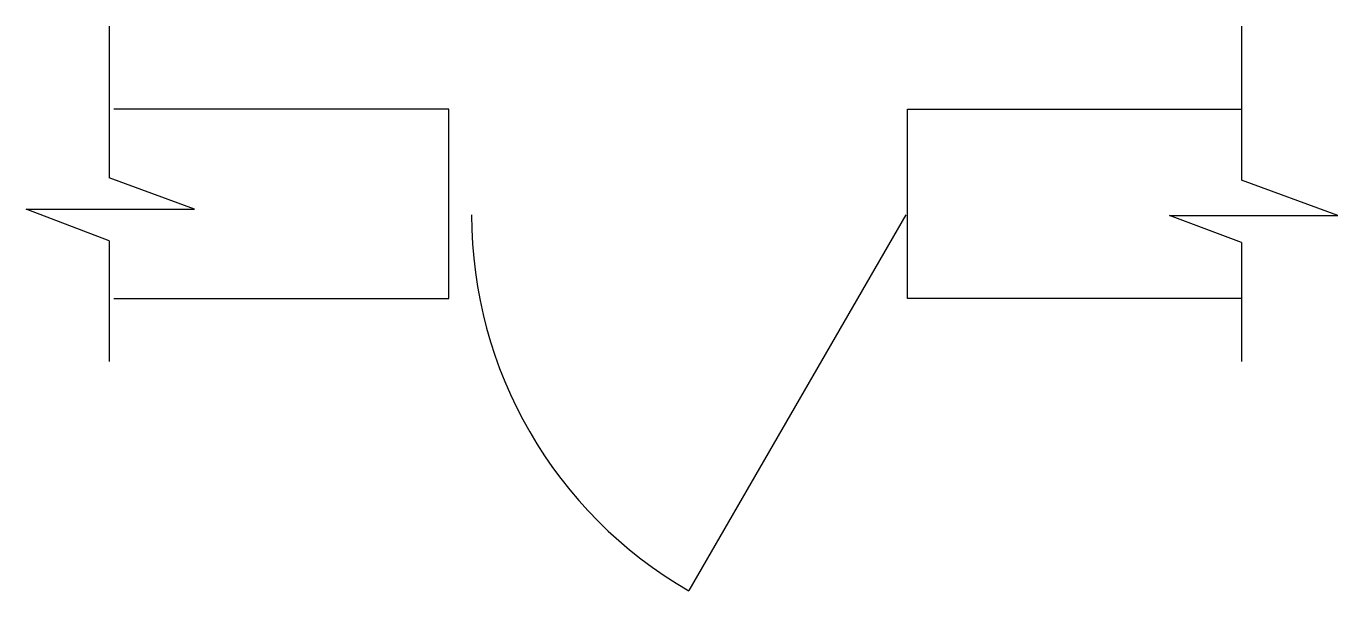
# Model space of a CAD drawing. Header units: metres. Extents: x 13371 to 13387.6, y 18608.5 to 18615.7.
import ezdxf

# ---------------------------------------------------------------- set-up
doc = ezdxf.new("R2010")
doc.units = ezdxf.units.M
doc.layers.add('PUB_DIM', color=90, linetype='Continuous')

msp = doc.modelspace()

# ---------------------------------------------------------------- linework, layer by layer
for points in [[(13372.09, 18612.22), (13376.33, 18612.22), (13376.33, 18614.62), (13372.09, 18614.62)], [(13386.37, 18612.22), (13382.14, 18612.22), (13382.14, 18614.62), (13386.37, 18614.62)]]:
    msp.add_lwpolyline(points)
at = {"layer": 'PUB_DIM'}
for p, q in [((13372.03, 18615.67), (13372.03, 18613.75)), ((13386.37, 18615.67), (13386.37, 18613.72)), ((13373.11, 18613.35), (13372.03, 18613.75)), ((13387.59, 18613.27), (13386.37, 18613.72)), ((13370.98, 18613.35), (13373.11, 18613.35)), ((13372.03, 18612.95), (13370.98, 18613.35)), ((13385.46, 18613.27), (13387.59, 18613.27)), ((13386.37, 18612.93), (13385.46, 18613.27)), ((13372.03, 18612.95), (13372.03, 18611.42)), ((13386.37, 18612.93), (13386.37, 18611.42))]:
    msp.add_line(p, q, dxfattribs=at)
msp.add_lwpolyline([(13382.12, 18613.28), (13379.37, 18608.52)], dxfattribs=at)
msp.add_arc((13382.12, 18613.28), 5.5, 180, 240, dxfattribs=at)

doc.saveas('drawing.dxf')
